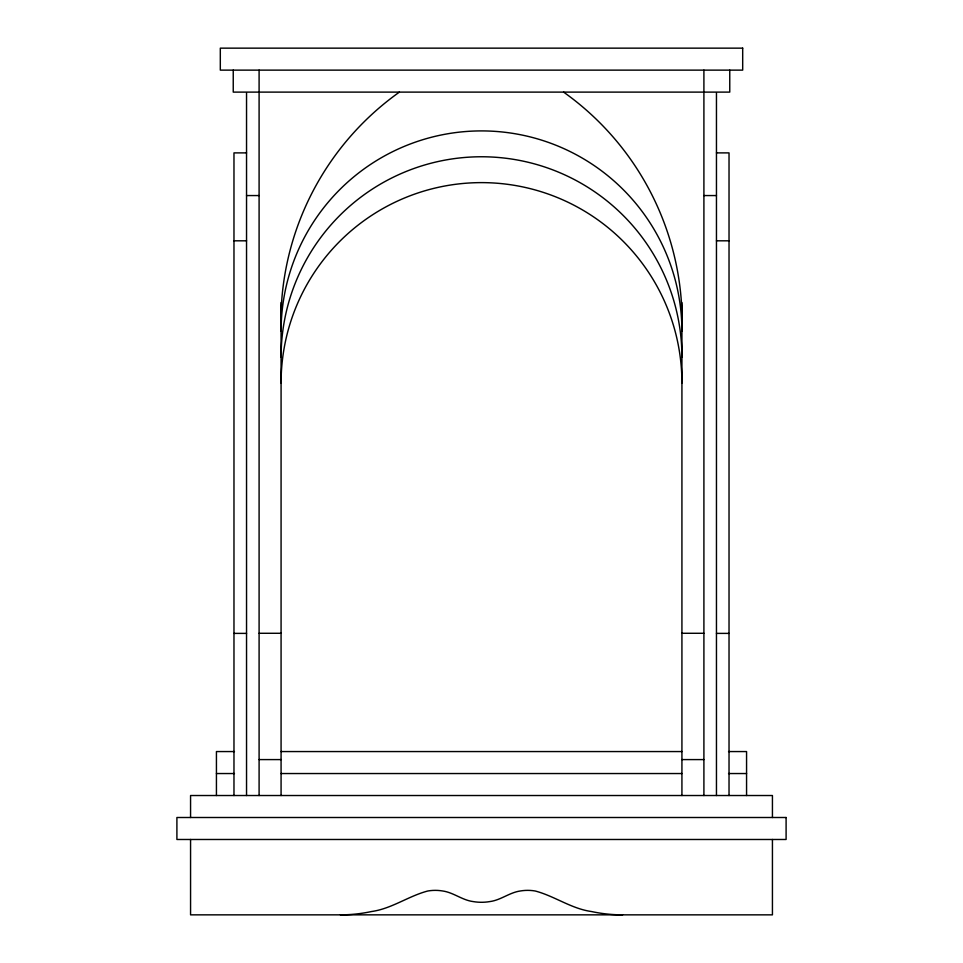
<?xml version="1.0" encoding="UTF-8"?>
<svg xmlns="http://www.w3.org/2000/svg" width="963" height="963" viewBox="0 0 963 963"><rect width="100%" height="100%" fill="white"/><g stroke="black" fill="none" stroke-linecap="round" stroke-linejoin="round"><path stroke-width="1.44" d="M246.54 152.888L233.973 152.888L233.973 795.522M716.46 152.888L729.027 152.888L729.027 795.522M246.54 195.561L259.095 195.561M703.905 195.561L716.46 195.561M233.973 240.81L246.54 240.81M716.46 240.81L729.027 240.81M233.973 633.389L246.54 633.389M259.095 633.281L281.076 633.281M681.924 633.281L703.905 633.281M716.46 633.389L729.027 633.389M234.454 751.561L216.434 751.561L216.434 795.522M281.003 751.561L681.997 751.561M728.546 751.561L746.566 751.561L746.566 795.522M259.095 759.59L281.076 759.59M681.924 759.59L703.905 759.59M216.434 773.542L234.454 773.542M281.003 773.542L681.997 773.542M728.546 773.542L746.566 773.542M772.434 817.503L772.434 795.522L190.566 795.522L190.566 817.503M772.434 839.483L772.434 914.85L190.566 914.85L190.566 839.483M729.761 70.13L729.761 92.111L233.239 92.111L233.239 70.13M716.46 93.062L716.46 795.522M703.905 70.13L703.905 795.522M681.924 302.563L681.924 795.522M281.076 302.563L281.076 795.522M259.095 70.13L259.095 795.522M246.54 93.062L246.54 795.522M281.076 357.189A200.424 200.424 0 0 1 481.5 156.764A200.424 200.424 0 0 1 681.924 357.189M281.076 383.045A200.424 200.424 0 0 1 481.5 182.621A200.424 200.424 0 0 1 681.924 383.045M399.392 92.111A281.617 281.617 0 0 0 281.076 331.32A200.424 200.424 0 0 1 481.5 130.908A200.424 200.424 0 0 1 681.924 331.32A281.617 281.617 0 0 0 563.608 92.111M340.408 914.85A148.194 148.194 0 0 0 371.477 911.54C391.7 908.723 408.468 896.059 427.813 890.992A44.25 44.25 0 0 1 442.751 890.992C453.585 892.545 462.312 900.212 473.206 901.585A49.173 49.173 0 0 0 489.794 901.585C500.688 900.212 509.415 892.545 520.249 890.992A44.25 44.25 0 0 1 535.187 890.992C554.532 896.059 571.3 908.723 591.511 911.54A148.194 148.194 0 0 0 622.592 914.85M742.69 48.15L220.31 48.15L220.31 70.13L742.69 70.13L742.69 48.15M786.097 817.503L176.903 817.503L176.903 839.483L786.097 839.483L786.097 817.503"/></g></svg>
